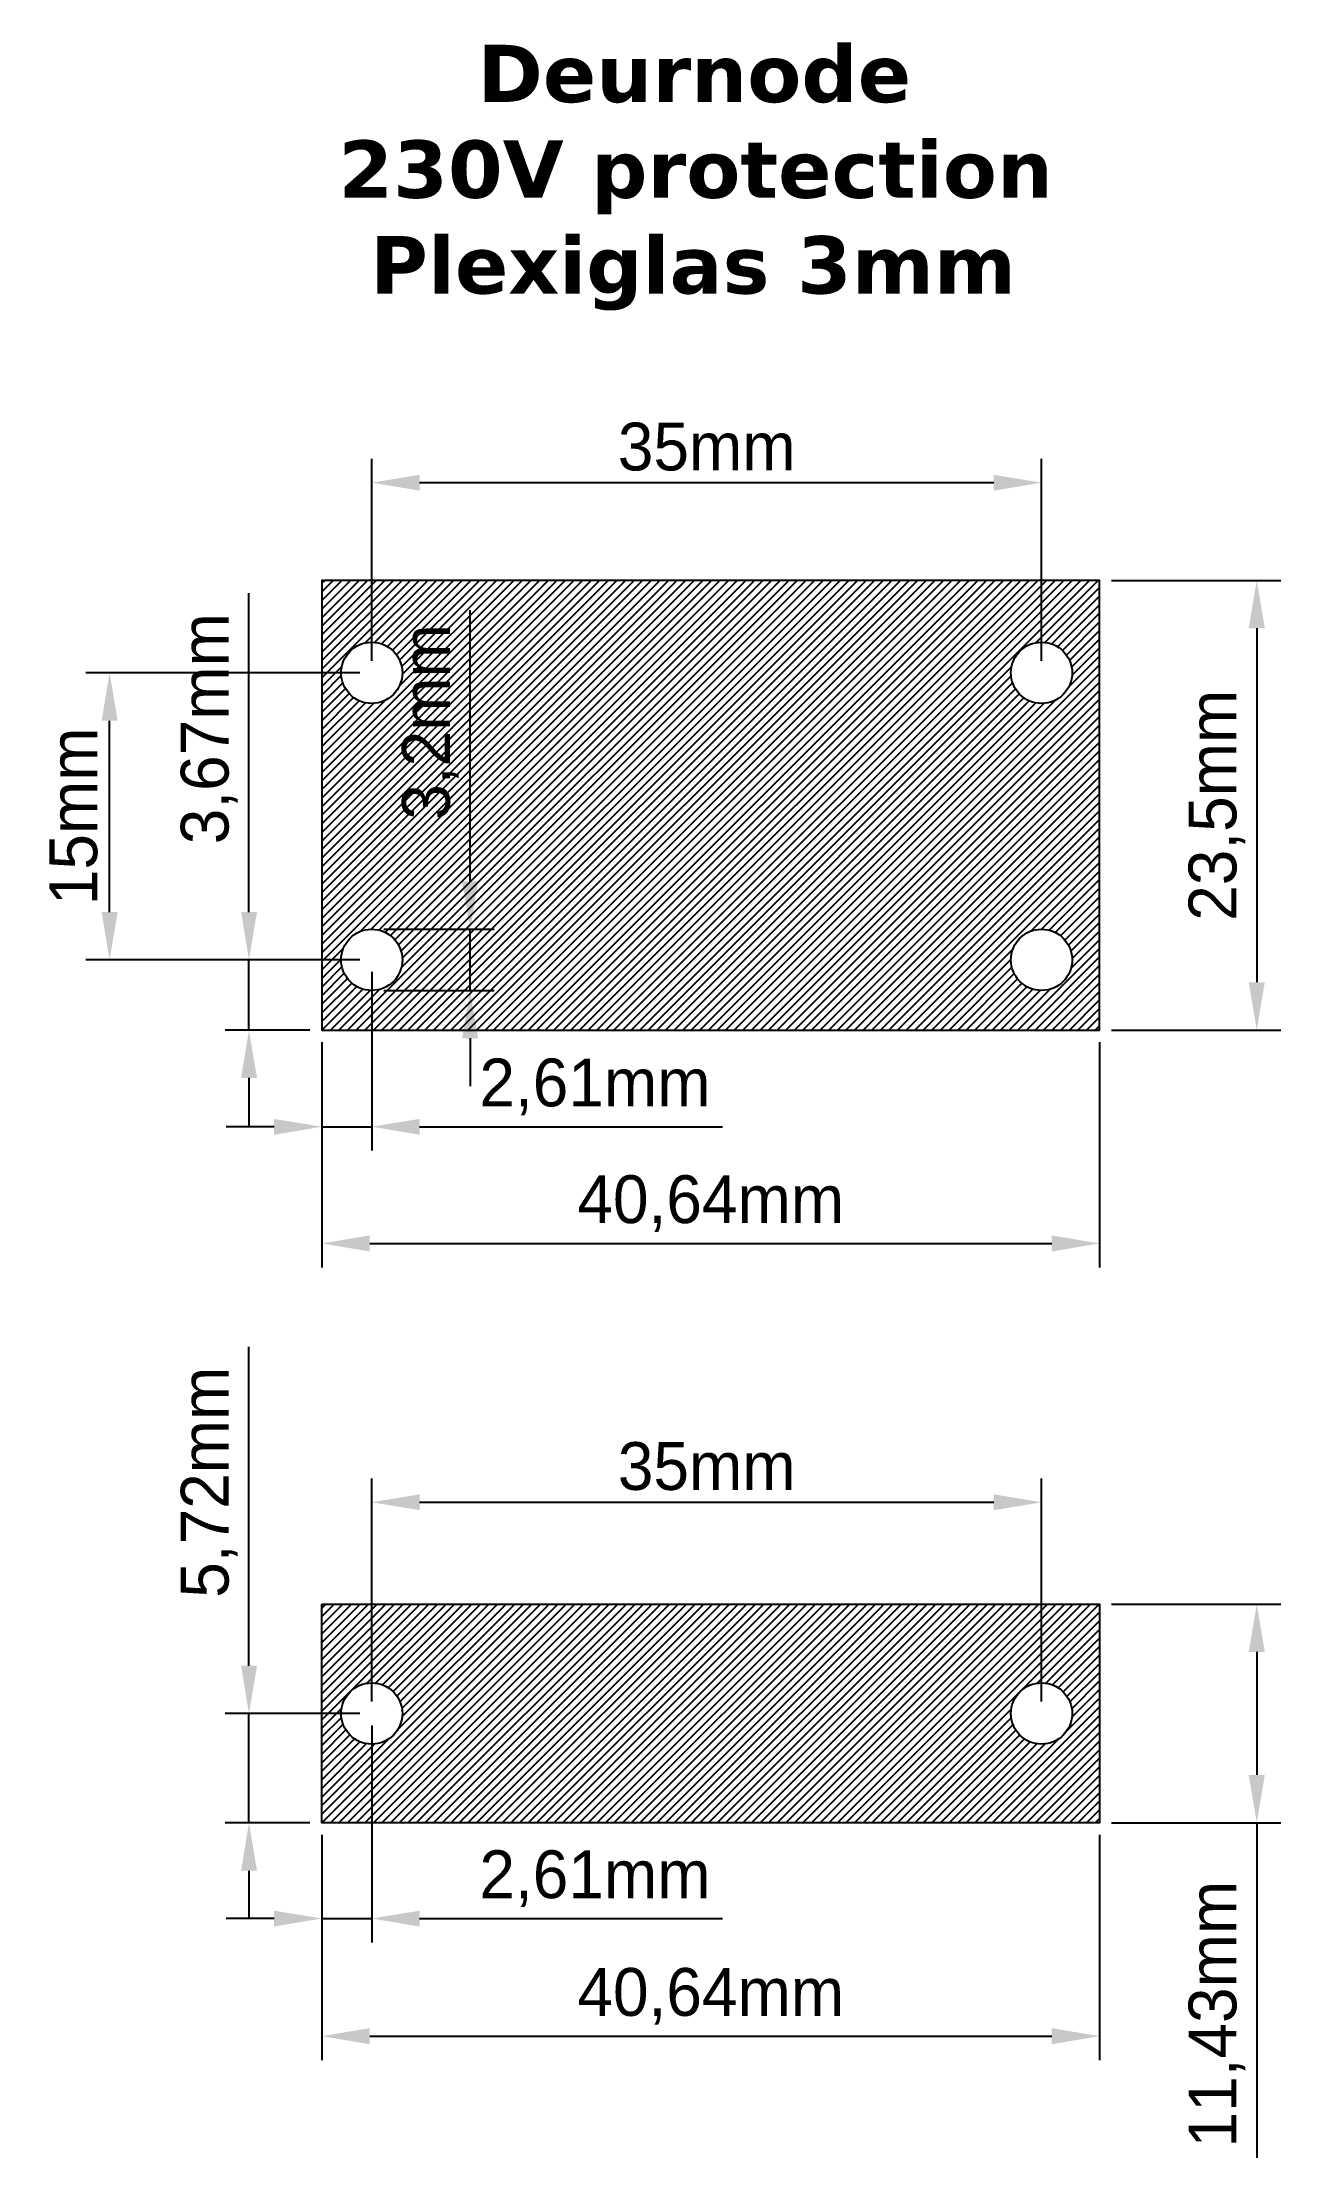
# Model space of a CAD drawing. Header units: millimetres. Extents: x 1315 to 1380, y 1087 to 1197.
import ezdxf

# ---------------------------------------------------------------- set-up
doc = ezdxf.new("R2010")
doc.units = ezdxf.units.MM
doc.dimstyles.new('ISO-25', dxfattribs={"dimtxt": 2.5, "dimasz": 2.5, "dimexe": 1.25, "dimexo": 0.625, "dimtad": 1, "dimtxsty": 'Standard', "dimcen": 2.5, "dimadec": 0, "dimazin": 0, "dimtfac": 1, "dimtmove": 0, "dimatfit": 3, "dimfxl": 1, "dimarcsym": 0})

# ---------------------------------------------------------------- blocks, each defined once
blk = doc.blocks.new('*D3')
at = {"color": 0, "lineweight": -2}
for p, q in [((1370.86, 1168.96), (1379.7, 1168.96)), ((1378.45, 1166.46), (1378.45, 1147.96)), ((1370.86, 1145.46), (1379.7, 1145.46))]:
    blk.add_line(p, q, dxfattribs=at)
at = {"color": 0}
for points in [[(1378.03, 1166.46), (1378.87, 1166.46), (1378.45, 1168.96)], [(1378.03, 1147.96), (1378.87, 1147.96), (1378.45, 1145.46)]]:
    blk.add_solid(points, dxfattribs=at)
at = {"layer": 'Defpoints', "color": 0}
for p in [(1370.24, 1168.96), (1370.24, 1145.46), (1378.45, 1145.46)]:
    blk.add_point(p, dxfattribs=at)
at = {"color": 0, "insert": (1376.37, 1157.21), "char_height": 2.5, "attachment_point": 5, "rotation": 90}
blk.add_mtext('23,5mm', dxfattribs=at)
blk = doc.blocks.new('*D7')
at = {"color": 0, "lineweight": -2}
for p, q in [((1325.79, 1151.63), (1325.79, 1168.3)), ((1331.58, 1149.13), (1324.54, 1149.13)), ((1325.79, 1145.46), (1325.79, 1149.13)), ((1328.97, 1145.46), (1324.54, 1145.46)), ((1325.79, 1142.96), (1325.79, 1140.46))]:
    blk.add_line(p, q, dxfattribs=at)
at = {"color": 0}
for points in [[(1325.38, 1151.63), (1326.21, 1151.63), (1325.79, 1149.13)], [(1325.38, 1142.96), (1326.21, 1142.96), (1325.79, 1145.46)]]:
    blk.add_solid(points, dxfattribs=at)
at = {"layer": 'Defpoints', "color": 0}
for p in [(1325.79, 1149.13), (1332.21, 1149.13), (1329.6, 1145.46)]:
    blk.add_point(p, dxfattribs=at)
at = {"color": 0, "insert": (1323.71, 1161.21), "char_height": 2.5, "attachment_point": 5, "rotation": 90}
blk.add_mtext('3,67mm', dxfattribs=at)
blk = doc.blocks.new('*D8')
at = {"color": 0, "lineweight": -2}
for p, q in [((1332.21, 1148.5), (1332.21, 1139.16)), ((1329.6, 1144.83), (1329.6, 1139.16)), ((1327.1, 1140.41), (1324.6, 1140.41)), ((1329.6, 1140.41), (1332.21, 1140.41)), ((1334.71, 1140.41), (1350.54, 1140.41))]:
    blk.add_line(p, q, dxfattribs=at)
at = {"color": 0}
for points in [[(1327.1, 1140.82), (1327.1, 1139.99), (1329.6, 1140.41)], [(1334.71, 1140.82), (1334.71, 1139.99), (1332.21, 1140.41)]]:
    blk.add_solid(points, dxfattribs=at)
at = {"layer": 'Defpoints', "color": 0}
for p in [(1332.21, 1149.13), (1329.6, 1145.46), (1332.21, 1140.41)]:
    blk.add_point(p, dxfattribs=at)
at = {"color": 0, "insert": (1343.87, 1142.49), "char_height": 2.5, "attachment_point": 5}
blk.add_mtext('2,61mm', dxfattribs=at)
blk = doc.blocks.new('*D9')
at = {"color": 0, "lineweight": -2}
for p, q in [((1329.6, 1144.83), (1329.6, 1133.06)), ((1370.24, 1144.83), (1370.24, 1133.06)), ((1332.1, 1134.31), (1367.74, 1134.31))]:
    blk.add_line(p, q, dxfattribs=at)
at = {"color": 0}
for points in [[(1332.1, 1134.73), (1332.1, 1133.89), (1329.6, 1134.31)], [(1367.74, 1134.73), (1367.74, 1133.89), (1370.24, 1134.31)]]:
    blk.add_solid(points, dxfattribs=at)
at = {"layer": 'Defpoints', "color": 0}
for p in [(1329.6, 1145.46), (1370.24, 1145.46), (1370.24, 1134.31)]:
    blk.add_point(p, dxfattribs=at)
at = {"color": 0, "insert": (1349.92, 1136.39), "char_height": 2.5, "attachment_point": 5}
blk.add_mtext('40,64mm', dxfattribs=at)
blk = doc.blocks.new('*D10')
at = {"color": 0, "lineweight": -2}
for p, q in [((1337.35, 1153.23), (1337.35, 1167.4)), ((1332.83, 1150.73), (1338.6, 1150.73)), ((1337.35, 1147.53), (1337.35, 1150.73)), ((1332.83, 1147.53), (1338.6, 1147.53)), ((1337.35, 1145.03), (1337.35, 1142.53))]:
    blk.add_line(p, q, dxfattribs=at)
at = {"color": 0}
for points in [[(1336.93, 1153.23), (1337.77, 1153.23), (1337.35, 1150.73)], [(1336.93, 1145.03), (1337.77, 1145.03), (1337.35, 1147.53)]]:
    blk.add_solid(points, dxfattribs=at)
at = {"layer": 'Defpoints', "color": 0}
for p in [(1332.21, 1150.73), (1337.35, 1150.73), (1332.21, 1147.53)]:
    blk.add_point(p, dxfattribs=at)
at = {"color": 0, "insert": (1335.27, 1161.56), "char_height": 2.5, "attachment_point": 5, "rotation": 90}
blk.add_mtext('3,2mm', dxfattribs=at)
blk = doc.blocks.new('*D11')
at = {"color": 0, "lineweight": -2}
for p, q in [((1331.58, 1164.13), (1317.26, 1164.13)), ((1318.51, 1151.63), (1318.51, 1161.63)), ((1331.58, 1149.13), (1317.26, 1149.13))]:
    blk.add_line(p, q, dxfattribs=at)
at = {"color": 0}
for points in [[(1318.09, 1161.63), (1318.93, 1161.63), (1318.51, 1164.13)], [(1318.09, 1151.63), (1318.93, 1151.63), (1318.51, 1149.13)]]:
    blk.add_solid(points, dxfattribs=at)
at = {"layer": 'Defpoints', "color": 0}
for p in [(1318.51, 1164.13), (1332.21, 1164.13), (1332.21, 1149.13)]:
    blk.add_point(p, dxfattribs=at)
at = {"color": 0, "insert": (1316.63, 1156.63), "char_height": 2.5, "attachment_point": 5, "rotation": 90}
blk.add_mtext('15mm', dxfattribs=at)
blk = doc.blocks.new('*D12')
at = {"color": 0, "lineweight": -2}
for p, q in [((1332.21, 1164.75), (1332.21, 1175.32)), ((1367.21, 1164.75), (1367.21, 1175.32)), ((1334.71, 1174.07), (1364.71, 1174.07))]:
    blk.add_line(p, q, dxfattribs=at)
at = {"color": 0}
for points in [[(1334.71, 1174.48), (1334.71, 1173.65), (1332.21, 1174.07)], [(1364.71, 1174.48), (1364.71, 1173.65), (1367.21, 1174.07)]]:
    blk.add_solid(points, dxfattribs=at)
at = {"layer": 'Defpoints', "color": 0}
for p in [(1367.21, 1174.07), (1332.21, 1164.13), (1367.21, 1164.13)]:
    blk.add_point(p, dxfattribs=at)
at = {"color": 0, "insert": (1349.71, 1175.94), "char_height": 2.5, "attachment_point": 5}
blk.add_mtext('35mm', dxfattribs=at)
blk = doc.blocks.new('*D14')
at = {"color": 0, "lineweight": -2}
for p, q in [((1329.6, 1103.4), (1329.6, 1091.63)), ((1370.24, 1103.4), (1370.24, 1091.63)), ((1332.1, 1092.88), (1367.74, 1092.88))]:
    blk.add_line(p, q, dxfattribs=at)
at = {"color": 0}
for points in [[(1332.1, 1093.3), (1332.1, 1092.46), (1329.6, 1092.88)], [(1367.74, 1093.3), (1367.74, 1092.46), (1370.24, 1092.88)]]:
    blk.add_solid(points, dxfattribs=at)
at = {"layer": 'Defpoints', "color": 0}
for p in [(1329.6, 1104.03), (1370.24, 1104.03), (1370.24, 1092.88)]:
    blk.add_point(p, dxfattribs=at)
at = {"color": 0, "insert": (1349.92, 1094.96), "char_height": 2.5, "attachment_point": 5}
blk.add_mtext('40,64mm', dxfattribs=at)
blk = doc.blocks.new('*D15')
at = {"color": 0, "lineweight": -2}
for p, q in [((1370.86, 1115.46), (1379.7, 1115.46)), ((1378.45, 1112.96), (1378.45, 1106.53)), ((1370.86, 1104.03), (1379.7, 1104.03)), ((1378.45, 1104.03), (1378.45, 1086.53))]:
    blk.add_line(p, q, dxfattribs=at)
at = {"color": 0}
for points in [[(1378.03, 1112.96), (1378.87, 1112.96), (1378.45, 1115.46)], [(1378.03, 1106.53), (1378.87, 1106.53), (1378.45, 1104.03)]]:
    blk.add_solid(points, dxfattribs=at)
at = {"layer": 'Defpoints', "color": 0}
for p in [(1370.24, 1115.46), (1370.24, 1104.03), (1378.45, 1104.03)]:
    blk.add_point(p, dxfattribs=at)
at = {"color": 0, "insert": (1376.37, 1094.03), "char_height": 2.5, "attachment_point": 5, "rotation": 90}
blk.add_mtext('11,43mm', dxfattribs=at)
blk = doc.blocks.new('*D16')
at = {"color": 0, "lineweight": -2}
for p, q in [((1325.79, 1112.24), (1325.79, 1128.91)), ((1331.58, 1109.74), (1324.54, 1109.74)), ((1325.79, 1104.03), (1325.79, 1109.74)), ((1328.97, 1104.03), (1324.54, 1104.03)), ((1325.79, 1101.53), (1325.79, 1099.03))]:
    blk.add_line(p, q, dxfattribs=at)
at = {"color": 0}
for points in [[(1325.38, 1112.24), (1326.21, 1112.24), (1325.79, 1109.74)], [(1325.38, 1101.53), (1326.21, 1101.53), (1325.79, 1104.03)]]:
    blk.add_solid(points, dxfattribs=at)
at = {"layer": 'Defpoints', "color": 0}
for p in [(1325.79, 1109.74), (1332.21, 1109.74), (1329.6, 1104.03)]:
    blk.add_point(p, dxfattribs=at)
at = {"color": 0, "insert": (1323.71, 1121.83), "char_height": 2.5, "attachment_point": 5, "rotation": 90}
blk.add_mtext('5,72mm', dxfattribs=at)
blk = doc.blocks.new('*D17')
at = {"color": 0, "lineweight": -2}
for p, q in [((1332.21, 1109.12), (1332.21, 1097.78)), ((1329.6, 1103.4), (1329.6, 1097.78)), ((1327.1, 1099.03), (1324.6, 1099.03)), ((1329.6, 1099.03), (1332.21, 1099.03)), ((1334.71, 1099.03), (1350.54, 1099.03))]:
    blk.add_line(p, q, dxfattribs=at)
at = {"color": 0}
for points in [[(1327.1, 1099.44), (1327.1, 1098.61), (1329.6, 1099.03)], [(1334.71, 1099.44), (1334.71, 1098.61), (1332.21, 1099.03)]]:
    blk.add_solid(points, dxfattribs=at)
at = {"layer": 'Defpoints', "color": 0}
for p in [(1332.21, 1109.74), (1329.6, 1104.03), (1332.21, 1099.03)]:
    blk.add_point(p, dxfattribs=at)
at = {"color": 0, "insert": (1343.87, 1101.11), "char_height": 2.5, "attachment_point": 5}
blk.add_mtext('2,61mm', dxfattribs=at)
blk = doc.blocks.new('*D18')
at = {"color": 0, "lineweight": -2}
for p, q in [((1332.21, 1110.37), (1332.21, 1122.03)), ((1367.21, 1110.37), (1367.21, 1122.03)), ((1334.71, 1120.78), (1364.71, 1120.78))]:
    blk.add_line(p, q, dxfattribs=at)
at = {"color": 0}
for points in [[(1334.71, 1121.2), (1334.71, 1120.37), (1332.21, 1120.78)], [(1364.71, 1121.2), (1364.71, 1120.37), (1367.21, 1120.78)]]:
    blk.add_solid(points, dxfattribs=at)
at = {"layer": 'Defpoints', "color": 0}
for p in [(1367.21, 1120.78), (1332.21, 1109.74), (1367.21, 1109.74)]:
    blk.add_point(p, dxfattribs=at)
at = {"color": 0, "insert": (1349.71, 1122.66), "char_height": 2.5, "attachment_point": 5}
blk.add_mtext('35mm', dxfattribs=at)

msp = doc.modelspace()

# ---------------------------------------------------------------- hatches: boundary and pattern name
h = msp.add_hatch()
h.set_pattern_fill('ANSI31', color=256, scale=0.1, style=0)
h.set_pattern_definition([(45, (1329.59563, 1145.45972), (-0.2245064, 0.2245064), [])])
h.paths.add_polyline_path([(1329.596, 1145.46), (1370.236, 1145.46), (1370.236, 1168.96), (1329.596, 1168.96)])
edge = h.paths.add_edge_path(flags=16)
edge.add_arc((1332.206, 1164.13), 1.6, 0, 360)
edge = h.paths.add_edge_path(flags=16)
edge.add_arc((1332.206, 1149.13), 1.6, 0, 360)
edge = h.paths.add_edge_path(flags=16)
edge.add_arc((1367.206, 1149.13), 1.6, 0, 360)
edge = h.paths.add_edge_path(flags=16)
edge.add_arc((1367.206, 1164.13), 1.6, 0, 360)
h = msp.add_hatch()
h.set_pattern_fill('ANSI31', color=256, scale=0.1, style=0)
h.set_pattern_definition([(45, (1329.59563, 1104.02972), (-0.2245064, 0.2245064), [])])
h.paths.add_polyline_path([(1329.596, 1115.46), (1370.236, 1115.46), (1370.236, 1104.03), (1329.596, 1104.03)])
edge = h.paths.add_edge_path(flags=16)
edge.add_arc((1332.206, 1109.745), 1.6, 0, 360)
edge = h.paths.add_edge_path(flags=16)
edge.add_arc((1367.206, 1109.745), 1.6, 0, 360)

# ---------------------------------------------------------------- linework, layer by layer
for points in [[(1329.596, 1145.46), (1370.236, 1145.46), (1370.236, 1168.96), (1329.596, 1168.96)], [(1329.596, 1115.46), (1370.236, 1115.46), (1370.236, 1104.03), (1329.596, 1104.03)]]:
    msp.add_lwpolyline(points, close=True)
for centre in [(1332.206, 1164.13), (1367.206, 1164.13), (1332.206, 1149.13), (1367.206, 1149.13), (1332.206, 1109.745), (1367.206, 1109.745)]:
    msp.add_circle(centre, 1.6)

# ---------------------------------------------------------------- texts
at = {"insert": (1329.596, 1196.957), "char_height": 3, "width": 38.27218, "attachment_point": 1}
msp.add_mtext('\\pi8.1354;{\\fVerdana|b1|i0|c0|p34;Deurnode\\P\\pi0.8641;230V protection\\P\\pi2.5293;Plexiglas 3mm}', dxfattribs=at)

# ---------------------------------------------------------------- dimensions: what is measured, and where the dimension line sits
for base, p1, p2, picture, middle in [((1367.206, 1174.068), (1332.206, 1164.13), (1367.206, 1164.13), '*D12', (1349.706, 1175.943)), ((1332.206, 1140.406), (1329.596, 1145.46), (1332.206, 1149.13), '*D8', (1343.872, 1142.489)), ((1370.236, 1134.311), (1329.596, 1145.46), (1370.236, 1145.46), '*D9', (1349.916, 1136.394)), ((1367.206, 1120.783), (1332.206, 1109.745), (1367.206, 1109.745), '*D18', (1349.706, 1122.658)), ((1332.206, 1099.028), (1329.596, 1104.03), (1332.206, 1109.745), '*D17', (1343.872, 1101.111)), ((1370.236, 1092.881), (1329.596, 1104.03), (1370.236, 1104.03), '*D14', (1349.916, 1094.964))]:
    dim = msp.add_linear_dim(base=base, p1=p1, p2=p2, dimstyle='ISO-25', override={"dimpost": 'mm'})
    dim.commit()
    dim.dimension.update_dxf_attribs({"geometry": picture, "text_midpoint": middle})
for base, p1, p2, picture, middle in [((1378.451, 1145.46), (1370.236, 1168.96), (1370.236, 1145.46), '*D3', (1376.368, 1157.21)), ((1325.793, 1149.13), (1329.596, 1145.46), (1332.206, 1149.13), '*D7', (1323.709, 1161.213)), ((1337.35, 1150.73), (1332.206, 1147.53), (1332.206, 1150.73), '*D10', (1335.267, 1161.563)), ((1318.509, 1164.13), (1332.206, 1149.13), (1332.206, 1164.13), '*D11', (1316.634, 1156.63)), ((1325.792547676, 1109.744716692), (1329.595628284, 1104.029716692), (1332.205628284, 1109.744716692), '*D16', (1323.709214343, 1121.828050026)), ((1378.451, 1104.03), (1370.236, 1115.46), (1370.236, 1104.03), '*D15', (1376.368, 1094.03))]:
    dim = msp.add_linear_dim(base=base, p1=p1, p2=p2, angle=90, dimstyle='ISO-25', override={"dimpost": 'mm'})
    dim.commit()
    dim.dimension.update_dxf_attribs({"geometry": picture, "text_midpoint": middle})

doc.saveas('drawing.dxf')
